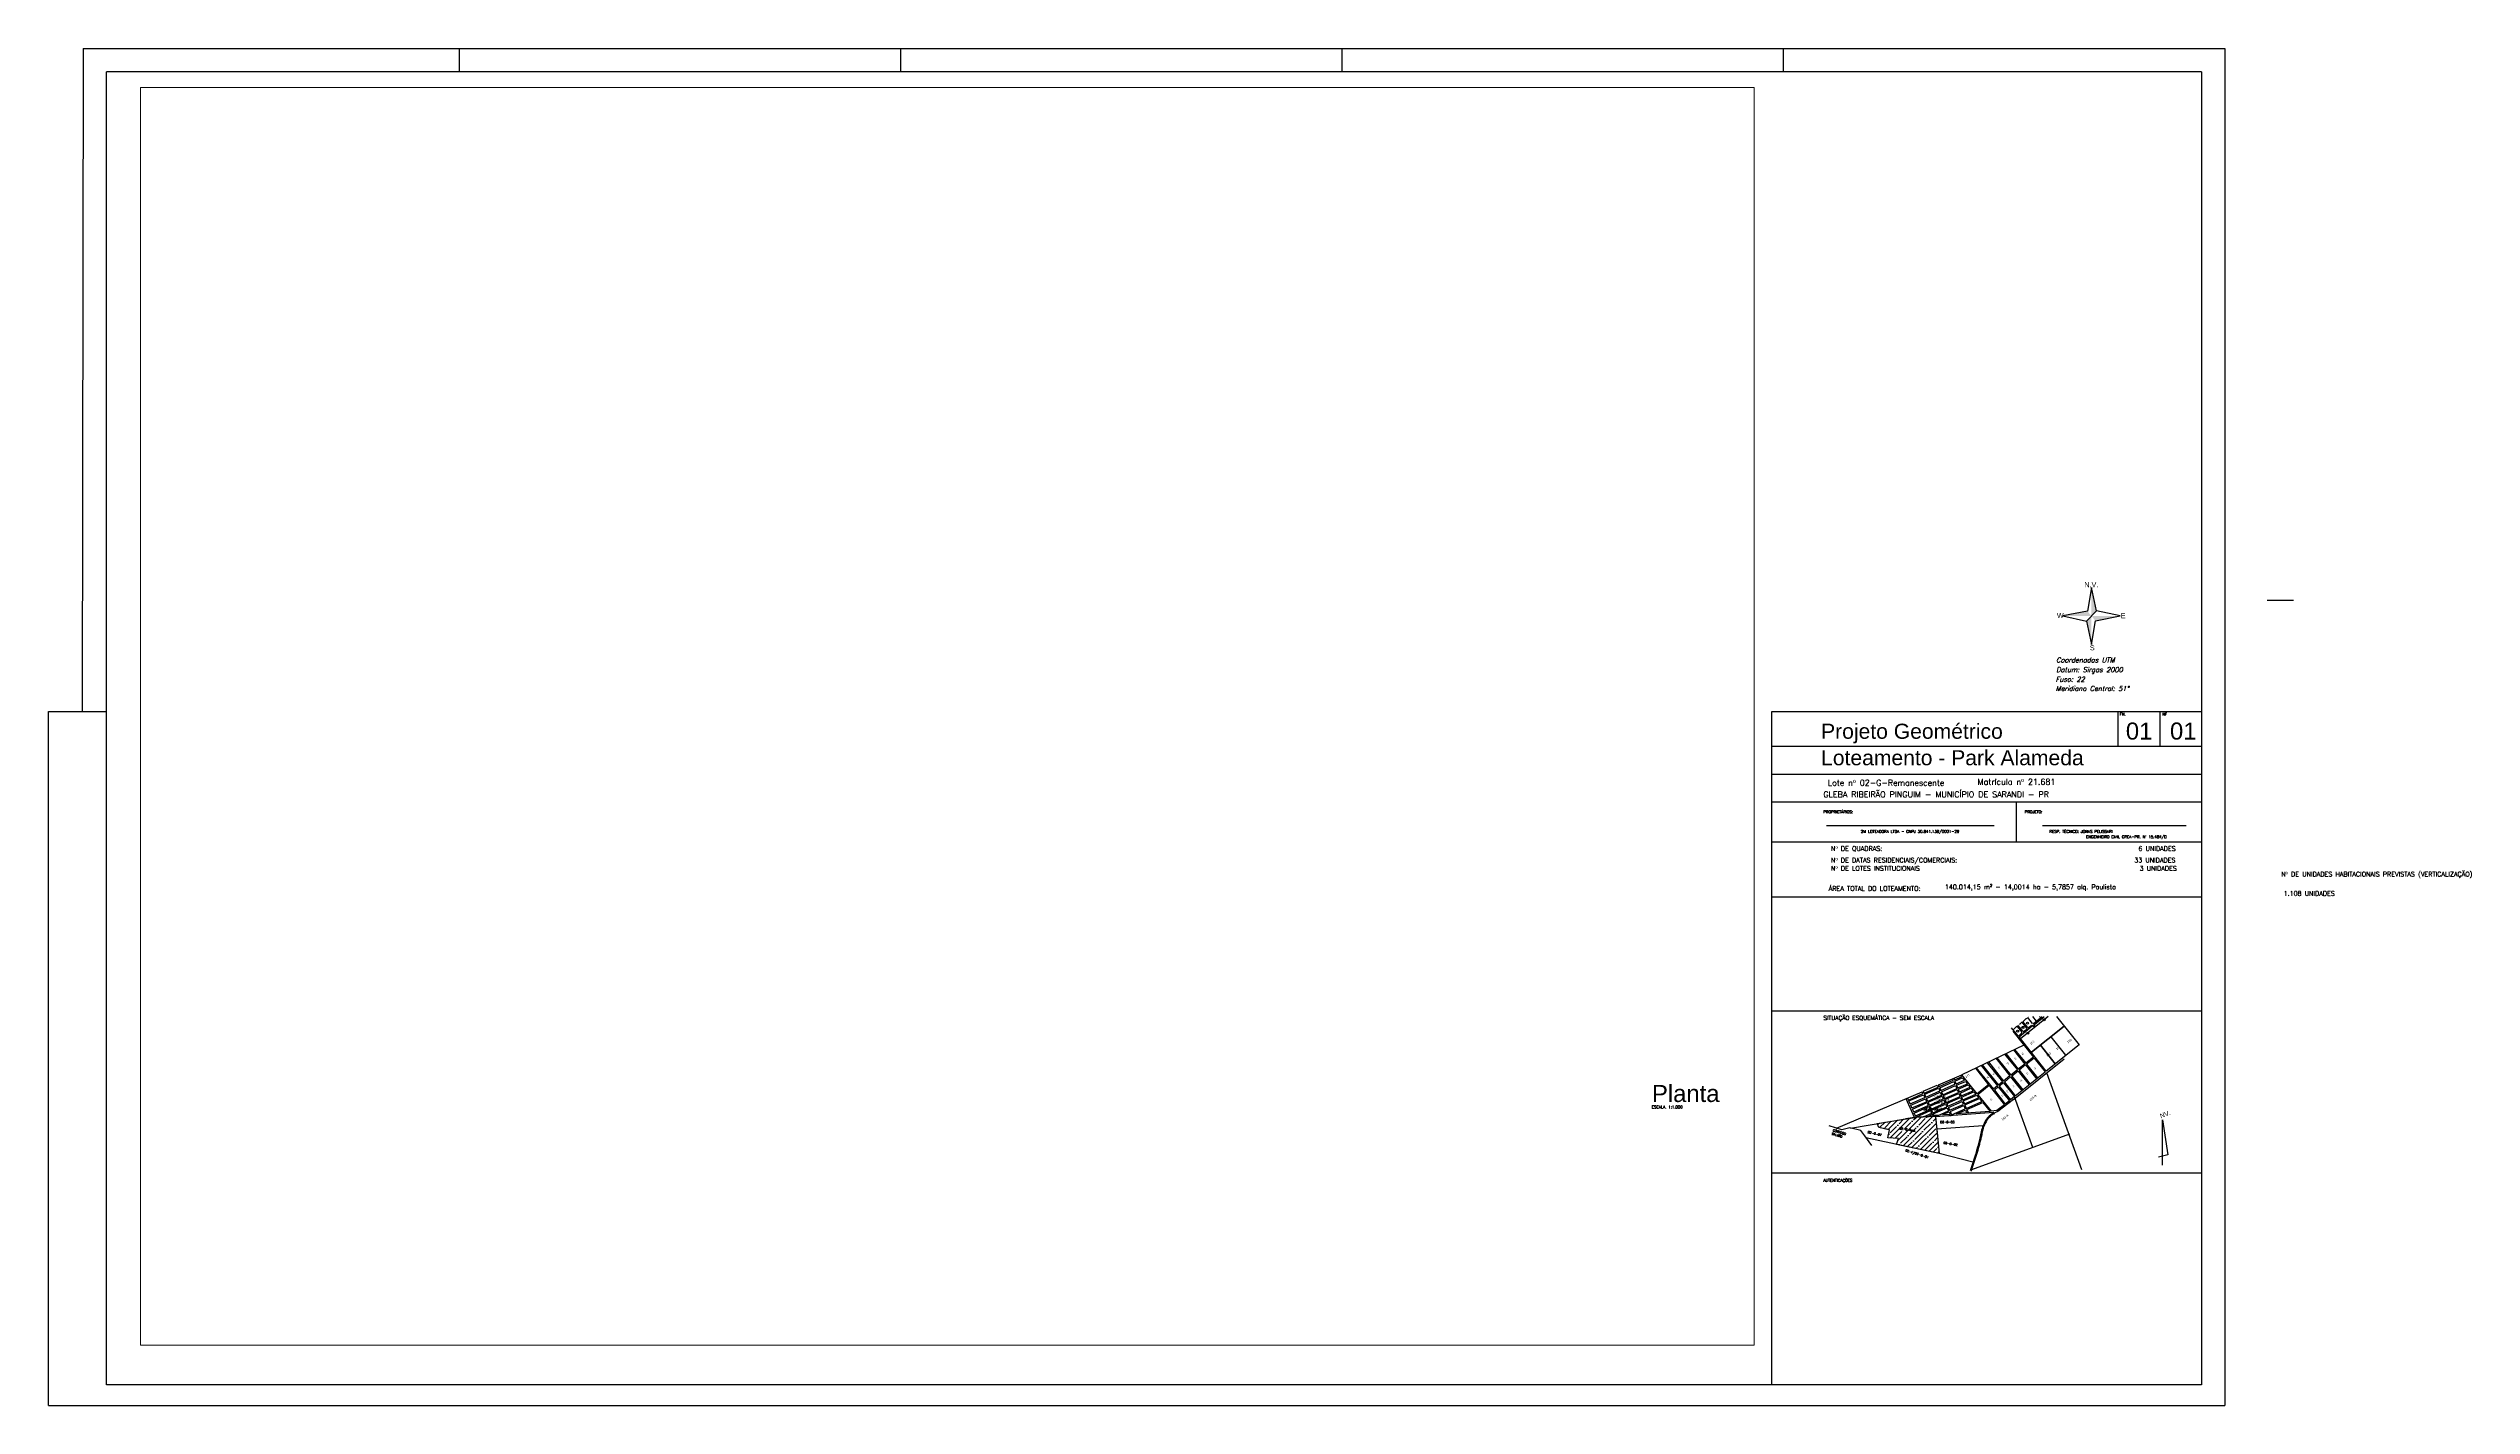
# Paper-space layout 'Layout1' of a CAD drawing. Header units: millimetres. Extents: x 10 to 1054, y 5 to 589.
import ezdxf

# ---------------------------------------------------------------- set-up
doc = ezdxf.new("R2010")
doc.units = ezdxf.units.MM
doc.linetypes.add('DIVIDE2', pattern=[0.625, 0.25, -0.125, 0, -0.125, 0, -0.125])
for name, color, linetype in [('DIM_DATAS', 1, 'Continuous'), ('DIVISAJARDINS', 34, 'DIVIDE2'), ('folha', 7, 'Continuous'), ('G_meiofio', 8, 'Continuous'), ('G_quadra', 4, 'Continuous'), ('G_txareasdatas', 1, 'Continuous'), ('G_Viewport', 1, 'Continuous'), ('Linha predial', 1, 'Continuous'), ('LOTE', 12, 'Continuous'), ('NOME-RUAS', 7, 'Continuous'), ('NUMERO-QUADRA', 251, 'Continuous'), ('TEXTO', 7, 'Continuous')]:
    doc.layers.add(name, color=color, linetype=linetype)
doc.layers.add('DIVISAS', color=1, linetype='Continuous', lineweight=25)
doc.styles.add('ROMANS', font='romans.shx')
doc.styles.add('ROMANT', font='arial.ttf')
doc.styles.get("Standard").update_dxf_attribs({"font": 'arial.ttf'})

psp = doc.layouts.get("Layout1")

# ---------------------------------------------------------------- hatches: boundary and pattern name
at = {"linetype": 'Continuous', "ltscale": 0.5}
h = psp.add_hatch(color=256, dxfattribs=at)
h.paths.add_polyline_path([(889.9, 357), (889.9, 344.7), (889.9, 344.7), (889.9, 344.7), (892, 346.9)])
h.paths.add_polyline_path([(902.2, 344.7), (889.9, 344.7), (889.9, 344.7), (891.6, 342.6)])
h.paths.add_polyline_path([(889.9, 344.7), (887.7, 342.4), (889.9, 332.4)])
h.paths.add_polyline_path([(888.2, 346.7), (877.6, 344.7), (889.9, 344.7), (889.9, 344.7)])
at = {"layer": 'G_txareasdatas'}
h = psp.add_hatch(dxfattribs=at)
h.set_pattern_fill('ANSI35', color=256, scale=0.5, angle=359.993)
h.set_pattern_definition([(44.99297, (6e-11, 3.724), (-2.244788, 2.24534), []), (44.99297, (2.245, 3.7237), (-2.244788, 2.24534), [3.96875, -0.79375, 0, -0.79375])])
h.paths.add_polyline_path([(822.7, 129), (822.8, 129), (822.7, 129.2), (814.7, 128.8), (797.6, 126.1), (798.3, 124.4), (803, 123.4), (802.2, 120), (806.8, 119.7), (806, 117.2), (824.3, 113.2)])
h.paths.add_polyline_path([(806.9, 123.4), (815.6, 122), (815.8, 123.4), (807.2, 124.8)], flags=24)

# ---------------------------------------------------------------- linework, layer by layer
at = {"linetype": 'Continuous', "ltscale": 0.5}
for p, q in [((889.9, 357), (888.2, 346.7)), ((892, 346.9), (889.9, 357)), ((888.2, 346.7), (877.6, 344.7)), ((877.6, 344.7), (887.7, 342.4)), ((892, 346.9), (887.7, 342.4)), ((891.6, 342.6), (902.2, 344.7)), ((902.2, 344.7), (892, 346.9)), ((887.7, 342.4), (889.9, 332.4)), ((889.9, 332.4), (891.6, 342.6))]:
    psp.add_line(p, q, dxfattribs=at)
psp.add_line((976.9, 351.4), (965.5, 351.4))
at = {"layer": 'DIM_DATAS', "color": 7, "linetype": 'Continuous', "ltscale": 3}
for p, q in [((187.3, 579.1), (187.3, 589.1)), ((377.3, 579.1), (377.3, 589.1)), ((567.3, 579.1), (567.3, 589.1)), ((757.3, 579.1), (757.3, 589.1))]:
    psp.add_line(p, q, dxfattribs=at)
at = {"layer": 'DIVISAJARDINS', "ltscale": 0.35}
psp.add_line((863, 172.2), (856.1, 166.5), dxfattribs=at)
at = {"layer": 'DIVISAJARDINS'}
psp.add_line((846.7, 131.4), (841, 138.5), dxfattribs=at)
at = {"layer": 'DIVISAS'}
for p, q in [((786.1, 124.1), (809.9, 128.1)), ((798.3, 124.4), (797.6, 126.1)), ((814.7, 128.8), (809.9, 128.1)), ((822.7, 129.2), (814.7, 128.8)), ((822.7, 129), (824.3, 113.2)), ((824.3, 113.2), (792.8, 120)), ((802.7, 123.4), (798.3, 124.4)), ((802.2, 120), (803, 123.4)), ((806.8, 119.7), (802.2, 120)), ((805.9, 117), (806.8, 119.7))]:
    psp.add_line(p, q, dxfattribs=at)
at = {"layer": 'folha', "color": 1}
for p, q in [((25.1, 303.6), (25.5, 589.1)), ((25.4, 589.1), (947.3, 589.1)), ((947.3, 589.1), (947.3, 4.6)), ((10.4, 4.6), (10.4, 303.6)), ((752.3, 264.6), (937.3, 264.6)), ((752.3, 247.4), (937.5, 247.4)), ((752.3, 223.7), (937.5, 223.7)), ((752.3, 174.6), (937.3, 174.6)), ((752.3, 104.9), (937.3, 104.9)), ((10.4, 4.6), (947.3, 4.6))]:
    psp.add_line(p, q, dxfattribs=at)
at = {"layer": 'folha', "color": 5}
for p, q in [((35.4, 13.6), (35.4, 579.1)), ((937.3, 579.1), (35.4, 579.1)), ((752.3, 303.6), (937.3, 303.6)), ((752.3, 13.6), (752.3, 303.6)), ((752.3, 288.6), (937.3, 288.6)), ((752.3, 276.6), (937.3, 276.6)), ((757.3, 13.6), (35.4, 13.6))]:
    psp.add_line(p, q, dxfattribs=at)
at = {"layer": 'folha', "color": 1, "linetype": 'Continuous'}
psp.add_line((10.4, 303.6), (35.1, 303.6), dxfattribs=at)
at = {"layer": 'folha', "color": 1, "linetype": 'Continuous', "ltscale": 0.5}
for p, q in [((857.5, 264.6), (857.5, 247.4)), ((775.8, 254.5), (848, 254.5)), ((868.8, 254.5), (930.7, 254.5)), ((920.5, 127.7), (922.8, 112.6)), ((922.8, 112.6), (918.8, 111.6))]:
    psp.add_line(p, q, dxfattribs=at)
at = {"layer": 'folha', "color": 3, "linetype": 'Continuous', "ltscale": 0.5}
psp.add_line((920.5, 108.2), (920.5, 127.7), dxfattribs=at)
at = {"layer": 'folha', "color": 5}
for points in [[(937.3, 579.1), (937.3, 303.6)], [(901.3, 303.6), (901.3, 288.6)], [(919.3, 303.6), (919.3, 288.6)], [(937.3, 303.6), (937.3, 13.6)], [(937.3, 13.6), (757.3, 13.6)]]:
    psp.add_lwpolyline(points, dxfattribs=at)
at = {"layer": 'G_meiofio'}
psp.add_lwpolyline([(795.3, 116.6), (792.3, 120.8), (790.6, 123.1), (785.9, 124.2), (782.4, 123.4), (777, 125.1)], dxfattribs=at)
at = {"layer": 'G_quadra'}
psp.add_lwpolyline([(822.7, 129.2), (822.8, 129), (823.3, 123.7), (824.3, 113.2), (805.9, 117), (806.8, 119.7), (802.2, 120), (803, 123.4), (798.3, 124.4), (797.6, 126.1), (814.7, 128.8), (822.7, 129.2)], dxfattribs=at)
at = {"layer": 'Linha predial'}
for p, q in [((858.2, 164), (855.4, 167.3)), ((860, 165.4), (857.9, 168)), ((860, 165.4), (857.9, 168)), ((860.4, 165.8), (858.3, 168.3)), ((858.7, 163.4), (864.4, 168.1)), ((871.2, 172.2), (859.4, 162.5)), ((862.1, 167.2), (860, 169.7)), ((862.5, 167.5), (860.4, 170.1)), ((864.5, 169.2), (862.5, 171.8)), ((862.9, 167.5), (864.1, 168.5)), ((866.2, 170.2), (864.6, 172.2)), ((865.3, 167.4), (864.8, 168)), ((864.9, 169.2), (868.6, 172.2)), ((865.8, 167.7), (865.2, 168.4)), ((865.3, 168.8), (869.5, 172.2)), ((867.9, 171.7), (867.5, 172.2)), ((874.8, 172.2), (884.6, 160)), ((860.8, 159.9), (834.1, 147.1)), ((856, 165.9), (864.9, 154.7)), ((856.3, 157.8), (861.2, 151.7)), ((856.3, 157.8), (861.2, 151.7)), ((856.8, 158), (861.6, 152.1)), ((856.8, 158), (861.6, 152.1)), ((858.6, 163.9), (859.9, 165.1)), ((870.4, 148.7), (858.7, 163.4)), ((860.7, 165.7), (862, 166.8)), ((884.6, 160), (870.4, 148.7)), ((824, 142.8), (834.1, 147.1)), ((830.9, 144.9), (834, 146.2)), ((833.5, 146.8), (834, 146.2)), ((840.7, 138.9), (834.1, 147.1)), ((839.9, 149.9), (845.5, 142.8)), ((840.3, 150.1), (847.7, 140.9)), ((842.4, 151.1), (849.5, 142.3)), ((842.9, 151.4), (849.9, 142.6)), ((845, 152.3), (851.6, 144)), ((845.5, 152.6), (852, 144.4)), ((848.7, 154.2), (854.8, 146.6)), ((849.2, 154.4), (855.2, 146.9)), ((849.2, 154.4), (855.2, 146.9)), ((854.8, 146.6), (852, 144.4)), ((854.8, 146.6), (852, 144.4)), ((855.1, 146.2), (852.4, 143.9)), ((855.1, 146.2), (852.4, 143.9)), ((852.5, 156), (858, 149.2)), ((852.5, 156), (858, 149.2)), ((853, 156.2), (858.4, 149.5)), ((853, 156.2), (858.4, 149.5)), ((855.1, 146.2), (859.9, 140.2)), ((855.1, 146.2), (859.9, 140.2)), ((858, 149.2), (855.2, 146.9)), ((858, 149.2), (855.2, 146.9)), ((858.3, 148.7), (855.6, 146.5)), ((855.6, 146.5), (860.3, 140.6)), ((855.6, 146.5), (860.3, 140.6)), ((856.3, 136.5), (878.2, 154)), ((857.1, 138), (870, 148.3)), ((858.3, 148.7), (863.1, 142.8)), ((858.3, 148.7), (863.1, 142.8)), ((861.2, 151.7), (858.4, 149.5)), ((861.2, 151.7), (858.4, 149.5)), ((861.5, 151.3), (858.7, 149.1)), ((861.5, 151.3), (858.7, 149.1)), ((858.7, 149.1), (863.5, 143.1)), ((858.7, 149.1), (863.5, 143.1)), ((861.5, 151.3), (866.3, 145.4)), ((861.5, 151.3), (866.3, 145.4)), ((864.9, 154.7), (861.6, 152.1)), ((864.9, 154.7), (861.6, 152.1)), ((865.2, 154.3), (861.9, 151.6)), ((865.2, 154.3), (861.9, 151.6)), ((861.9, 151.6), (866.7, 145.7)), ((861.9, 151.6), (866.7, 145.7)), ((865.2, 154.3), (870, 148.4)), ((870.5, 148), (885.6, 106.3)), ((780.2, 124.1), (817, 139.8)), ((813.7, 128.7), (810.1, 136.7)), ((811.1, 136.2), (810.7, 137.1)), ((811.1, 136.2), (817.3, 139)), ((811.3, 135.8), (817.6, 138.5)), ((811.8, 134.6), (811.3, 135.8)), ((811.8, 134.6), (818.1, 137.3)), ((812.1, 134), (818.4, 136.7)), ((817, 139.8), (817.3, 139)), ((817.5, 140), (823.5, 142.6)), ((817.9, 139.2), (817.5, 140)), ((817.6, 138.5), (818.1, 137.3)), ((817.9, 139.2), (823.9, 141.8)), ((818.1, 138.7), (824.1, 141.3)), ((818.6, 137.5), (818.1, 138.7)), ((818.4, 136.7), (818.9, 135.5)), ((818.6, 137.5), (824.6, 140.1)), ((818.9, 136.9), (824.8, 139.6)), ((819.4, 135.7), (818.9, 136.9)), ((819.4, 135.7), (825.4, 138.3)), ((819.6, 135.3), (825.6, 137.9)), ((820.1, 134), (826.1, 136.7)), ((820.1, 134), (824, 135.7)), ((820.3, 133.6), (826.3, 136.2)), ((823.5, 142.6), (823.9, 141.8)), ((824, 142.8), (824.3, 142)), ((824.1, 141.3), (824.6, 140.1)), ((824.3, 142), (830.4, 144.7)), ((824.6, 141.5), (830.6, 144.2)), ((824.6, 141.5), (825.1, 140.3)), ((824.8, 139.6), (825.4, 138.3)), ((825.1, 140.3), (831.1, 143)), ((825.3, 139.8), (831.4, 142.4)), ((825.3, 139.8), (825.9, 138.5)), ((825.6, 137.9), (826.1, 136.7)), ((825.9, 138.5), (831.9, 141.2)), ((826.1, 138.1), (832.1, 140.7)), ((826.1, 138.1), (826.6, 136.9)), ((826.3, 136.2), (826.9, 135)), ((826.3, 136.2), (826.9, 135)), ((826.6, 136.9), (832.6, 139.5)), ((826.8, 136.4), (832.8, 139)), ((826.8, 136.4), (827.3, 135.2)), ((827.3, 135.2), (833.3, 137.8)), ((827.6, 134.7), (833.5, 137.3)), ((828.1, 133.5), (834, 136.1)), ((830.1, 145.4), (830.4, 144.7)), ((830.6, 145.6), (830.9, 144.9)), ((830.6, 144.2), (831.1, 143)), ((831.1, 144.4), (834.3, 145.8)), ((831.1, 144.4), (831.6, 143.2)), ((831.4, 142.4), (831.9, 141.2)), ((831.6, 143.2), (835.2, 144.7)), ((831.8, 142.6), (835.6, 144.2)), ((831.8, 142.6), (832.4, 141.4)), ((832.1, 140.7), (832.6, 139.5)), ((832.4, 141.4), (836.5, 143.2)), ((832.5, 140.9), (836.8, 142.8)), ((832.5, 140.9), (833.1, 139.7)), ((832.8, 139), (833.3, 137.8)), ((833.1, 139.7), (837.7, 141.7)), ((833.3, 139.2), (838, 141.3)), ((833.3, 139.2), (833.8, 138)), ((833.5, 137.3), (834, 136.1)), ((833.8, 138), (838.9, 140.2)), ((834, 137.5), (839.2, 139.8)), ((834, 137.5), (834.5, 136.3)), ((834.3, 145.8), (835.2, 144.7)), ((834.5, 136.3), (840.1, 138.7)), ((834.7, 135.8), (840.5, 138.3)), ((834.7, 135.8), (835.2, 134.6)), ((835.2, 134.6), (841.3, 137.2)), ((835.4, 134.1), (841.7, 136.8)), ((835.6, 144.2), (836.5, 143.2)), ((836.8, 142.8), (837.7, 141.7)), ((838, 141.3), (838.9, 140.2)), ((839.2, 139.8), (840.1, 138.7)), ((840.5, 138.3), (841.3, 137.2)), ((845.5, 142.8), (840.7, 138.9)), ((845.9, 142.4), (841, 138.5)), ((841, 138.5), (846.7, 131.4)), ((841.7, 136.8), (842.7, 135.6)), ((845.9, 142.4), (852.4, 134.2)), ((845.9, 142.4), (852.4, 134.2)), ((849.5, 142.3), (847.7, 140.9)), ((849.5, 142.3), (847.7, 140.9)), ((849.8, 141.9), (848.1, 140.5)), ((849.8, 141.9), (848.1, 140.5)), ((848.1, 140.5), (852.8, 134.5)), ((848.1, 140.5), (852.8, 134.5)), ((856.3, 136.5), (849.6, 131.3)), ((849.8, 141.9), (854.6, 135.9)), ((849.8, 141.9), (854.6, 135.9)), ((851.6, 144), (849.9, 142.6)), ((851.6, 144), (849.9, 142.6)), ((852, 143.6), (850.2, 142.2)), ((850.2, 142.2), (855, 136.3)), ((850.2, 142.2), (855, 136.3)), ((852, 143.6), (856.7, 137.7)), ((852, 143.6), (856.7, 137.7)), ((852.4, 143.9), (857.1, 138)), ((852.4, 143.9), (857.1, 138)), ((854.6, 135.9), (852.8, 134.5)), ((854.6, 135.9), (852.8, 134.5)), ((856.7, 137.7), (855, 136.3)), ((856.7, 137.7), (855, 136.3)), ((864.6, 115.8), (856.8, 137.6)), ((812.6, 132.8), (812.1, 134)), ((812.6, 132.8), (818.9, 135.5)), ((812.8, 132.3), (819.1, 135.1)), ((813.4, 131.1), (812.8, 132.3)), ((813.4, 131.1), (813.3, 131.3)), ((813.4, 131.1), (819.6, 133.8)), ((813.6, 130.6), (819.9, 133.4)), ((814.1, 129.4), (813.6, 130.6)), ((814.1, 129.4), (820.4, 132.1)), ((814.3, 128.9), (820.6, 131.7)), ((814.4, 128.8), (814.3, 128.9)), ((821.1, 130.4), (817.7, 129)), ((819.1, 135.1), (819.6, 133.8)), ((821.4, 130), (819.2, 129)), ((820.1, 134), (819.6, 135.3)), ((819.6, 134), (819.6, 133.8)), ((819.9, 133.4), (820.4, 132.1)), ((820.1, 134.2), (820.1, 134)), ((820.9, 132.3), (820.3, 133.6)), ((820.6, 131.7), (821.1, 130.4)), ((820.9, 132.3), (826.9, 135)), ((821.1, 131.9), (827.1, 134.5)), ((821.1, 131.9), (821.6, 130.7)), ((821.4, 130), (821.7, 129.2)), ((821.6, 130.7), (827.6, 133.3)), ((821.8, 130.2), (827.8, 132.8)), ((821.8, 130.2), (822.1, 129.5)), ((823.9, 129.6), (822.1, 129.5)), ((847.8, 130.8), (822.6, 129)), ((823.9, 129.6), (828.3, 131.6)), ((826.4, 130.2), (825.9, 130)), ((829, 130), (826, 129.8)), ((826.4, 130.2), (828.6, 131.1)), ((827.1, 134.5), (827.6, 133.3)), ((827.6, 134.7), (828.1, 133.5)), ((827.8, 132.8), (828.3, 131.6)), ((828.3, 133), (834.2, 135.6)), ((828.3, 133), (828.8, 131.8)), ((828.6, 131.1), (829, 130)), ((828.8, 131.8), (834.7, 134.3)), ((828.8, 129.5), (829.2, 129.6)), ((829, 131.3), (834.9, 133.9)), ((829, 131.3), (829.7, 129.9)), ((829.2, 129.6), (829.3, 129.5)), ((829.7, 129.9), (835.5, 132.4)), ((829.8, 129.5), (829.9, 129.4)), ((831.7, 130.2), (835.7, 131.9)), ((846.3, 131.2), (831.7, 130.2)), ((834.2, 135.6), (834.7, 134.4)), ((834.9, 133.9), (835.5, 132.4)), ((835.4, 134.1), (836, 132.6)), ((835.7, 131.9), (836.3, 130.5)), ((836, 132.6), (842.7, 135.6)), ((836.2, 132.1), (843.1, 135.1)), ((836.2, 132.1), (836.9, 130.5)), ((843.1, 135.1), (846.3, 131.2)), ((849.2, 131.7), (846.7, 131.4)), ((849.6, 131.3), (848.6, 130.9)), ((852.4, 134.2), (849.2, 131.7)), ((852.4, 134.2), (849.2, 131.7)), ((843.3, 125.1), (823.3, 123.7)), ((880.4, 121.5), (838.3, 106.2)), ((838.8, 109.5), (824.3, 113.2))]:
    psp.add_line(p, q, dxfattribs=at)
for centre, radius, start, end in [((861.9, 167), 0.267, 309.503, 39.503), ((862.7, 167.7), 0.267, 219.503, 309.503), ((864.6, 167.9), 0.267, 39.503, 129.503), ((864.8, 169.4), 0.267, 219.503, 309.503), ((865.4, 168.6), 0.267, 129.503, 219.503), ((858.4, 164.1), 0.267, 219.1214, 309.503), ((859.7, 165.3), 0.267, 309.503, 39.503), ((860.6, 165.9), 0.267, 219.503, 309.503), ((826, 129.9), 0.0836, 120.9643, 263.6559)]:
    psp.add_arc(centre, radius, start, end, dxfattribs=at)
for points, knots in [([(847.8, 130.8), (846.9, 130.2), (845, 128.7), (842.8, 124.8), (841.4, 116.8), (839.2, 110.4), (837.7, 105.7)], [4.916945, 4.916945, 4.916945, 4.916945, 78.318987, 170.99817, 296.68229, 631.893918, 631.893918, 631.893918, 631.893918]), ([(848.6, 130.9), (847.8, 130.3), (847.4, 130), (846.6, 129.4), (846.3, 129.1), (845.9, 128.7), (845.8, 128.6), (845.6, 128.4), (845.5, 128.3), (845.3, 128.1), (845.3, 128), (845, 127.7), (844.9, 127.4), (844.4, 126.7), (844.1, 126.1), (843.7, 125.2), (843.7, 125), (843.5, 124.6), (843.4, 124.4), (843.2, 123.8), (843.1, 123.3), (842.8, 122.2), (842.7, 121.4), (842.4, 120.3), (842.4, 120), (842.2, 119.5), (842.2, 119.2), (841.9, 118.3), (841.8, 117.7), (841.3, 115.9), (841, 114.8), (840, 111.3), (839.2, 109), (838.3, 106.4), (838.2, 106), (838.1, 105.6)], [1.178148, 1.178148, 1.178148, 1.178148, 34.225363, 34.225363, 68.450725, 68.450725, 77.203238, 77.203238, 86.681322, 86.681322, 96.159406, 96.159406, 115.115573, 115.115573, 161.399888, 161.399888, 176.957122, 176.957122, 192.514355, 192.514355, 223.628823, 223.628823, 276.750406, 276.750406, 297.214764, 297.214764, 317.679121, 317.679121, 358.607836, 358.607836, 440.465266, 440.465266, 604.180125, 604.180125, 631.893918, 631.893918, 631.893918, 631.893918])]:
    psp.add_open_spline(points, degree=3, knots=knots, dxfattribs=at)
at = {"layer": 'LOTE', "lineweight": 35}
psp.add_line((878.1, 168), (864.1, 156.8), dxfattribs=at)
psp.add_lwpolyline([(874.3, 151.8), (867.9, 159.8)], dxfattribs=at)
at = {"layer": 'NOME-RUAS'}
psp.add_lwpolyline([(878.9, 155.5), (872.5, 163.5)], dxfattribs=at)
at = {"layer": 'NUMERO-QUADRA'}
for centre in [(860.4, 167.5), (862.4, 169.3), (869.5, 170.8), (858.1, 165.9), (862.5, 165)]:
    psp.add_circle(centre, 0.445, dxfattribs=at)

# ---------------------------------------------------------------- texts
at = {"linetype": 'Continuous'}
for s, p in [('N.V.', (886.8, 357.1)), ('W', (875, 343.8)), ('E', (902.5, 343.7)), ('S', (889.2, 329.9))]:
    psp.add_text(s, height=2.23, dxfattribs=at).set_placement(p)
at = {"linetype": 'Continuous', "char_height": 2.097, "width": 294.414, "attachment_point": 1}
for s, insert in [('{\\Fitalict|c0;Coordenadas UTM}', (874.7, 326.8)), ('{\\Fitalict|c0;Fuso: 22}', (874.5, 318.5)), ('{\\Fitalict|c0;Meridiano Central: 51°}', (874.5, 314.5)), ('{\\Fitalict|c0;Datum: Sirgas 2000}', (874.7, 322.6))]:
    psp.add_mtext(s, dxfattribs=dict(at, insert=insert))
at = {"layer": 'folha', "color": 1, "linetype": 'Continuous', "style": 'ROMANS'}
for s, p in [('FN.', (902.1, 301.8)), ('NF', (920.4, 301.8)), ('PROPRIETÁRIOS:', (774.5, 259.7)), ('PROJETO:', (861.2, 259.7)), ('2M LOTEADORA LTDA - CNPJ 30.841.139/0001-29', (790.6, 251.3)), ('RESP. TÈCNICO: JONAS PELISSARI', (871.8, 251.3)), ('ENGENHEIRO CIVIL CREA-PR. Nº 15.484/D', (887.6, 249)), ('ESCALA. 1:1.000', (700.6, 132.6)), ('AUTENTICAÇÕES', (774.5, 101))]:
    psp.add_text(s, height=1.2, dxfattribs=at).set_placement(p)
at = {"layer": 'folha', "color": 3, "linetype": 'Continuous', "style": 'ROMANS'}
for s, height, p in [('GLEBA RIBEIRÃO PINGUIM - MUNICÍPIO DE SARANDI - PR', 2.5, (774.5, 266.6)), ('Nº DE QUADRAS:', 2, (777.8, 243.5)), ('Nº DE DATAS RESIDENCIAIS/COMERCIAIS:', 2, (777.8, 238.5)), ('33 UNIDADES', 2, (908.3, 238.5)), ('6 UNIDADES', 2, (910.1, 243.5)), ('Nº DE LOTES INSTITUCIONAIS', 2, (777.8, 235)), ('3 UNIDADES', 2, (910.6, 235)), ('Nº DE UNIDADES HABITACIONAIS PREVISTAS (VERTICALIZAÇÃO)', 2, (971.6, 232.5)), ('ÁREA TOTAL DO LOTEAMENTO:', 2, (776.8, 226.3)), ('1.108 UNIDADES', 2, (972.6, 224.2)), ('SITUAÇÃO ESQUEMÁTICA - SEM ESCALA', 1.8, (774.5, 170.7))]:
    psp.add_text(s, height=height, dxfattribs=at).set_placement(p)
at = {"layer": 'folha', "color": 3}
psp.add_text('NV.', height=2, rotation=21.4407, dxfattribs=at).set_placement((919.8, 128.3))
at = {"layer": 'folha', "color": 3, "linetype": 'Continuous', "attachment_point": 1, "style": 'ROMANS'}
for s, insert, char_height in [('Lote nº 02-G-Remanescente', (776.4, 274.1), 2.5), ('Matrícula nº 21.681', (840.9, 274.5), 2.5), ('140.014,15 m² - 14,0014 ha - 5,7857 alq. Paulista', (826.8, 229), 2)]:
    psp.add_mtext(s, dxfattribs=dict(at, insert=insert, char_height=char_height))
at = {"layer": 'Linha predial', "style": 'ROMANT'}
psp.add_text('RUA J', height=0.356, rotation=308.5003, dxfattribs=at).set_placement((858.7, 167))
at = {"layer": 'NOME-RUAS', "style": 'ROMANT'}
for s, height, rotation, p in [('RUA I', 0.356, 308.5003, (860.9, 168.7)), ('RUA H', 0.356, 308.5003, (862.9, 170.4)), ('RUA L', 0.356, 218.5003, (862.1, 166.7)), ('163', 0.934, 38.5494, (863.8, 159.9)), ('162', 0.934, 38.5494, (870.9, 154.8)), ('161', 0.934, 38.5494, (875, 157.6)), ('160', 0.934, 38.5494, (879.8, 160.6)), ('2-H', 0.849, 38.5494, (835.9, 145.7)), ('RUA       PIAUÍ', 0.311, 308.5494, (854.3, 147.5)), ('RUA       DAS       TORRES', 0.311, 38.5494, (855.8, 146.9)), ('RUA       FORTALEZA', 0.311, 308.5494, (857.5, 150)), ('RUA       CAMPO BELO', 0.311, 308.5494, (860.6, 152.7)), ('RUA   NOSSA SENHORA APARECIDA', 0.311, 308.5494, (838.4, 140.9)), ('TRAV.   DAS       TORRES', 0.311, 38.5494, (841.2, 138.8)), ('RUA       ASSAÍ', 0.311, 308.5494, (846.7, 141.5)), ('RUA       MONTE ALTO', 0.311, 308.5494, (848.9, 143.2)), ('RUA       PORTO SEGURO', 0.311, 308.5494, (851.1, 144.9)), ('193-B', 0.934, 38.5494, (863.6, 135.7)), ('193-A', 0.934, 38.5494, (851.6, 127.3))]:
    psp.add_text(s, height=height, rotation=rotation, dxfattribs=at).set_placement(p)
at = {"layer": 'NOME-RUAS', "char_height": 0.934, "attachment_point": 1, "style": 'ROMANT'}
for s, insert, width, rotation in [('Conjunto Residencial José Richa', (821.9, 138.5), 7.086, 359.9651), ('{\\Fromanc|c0;02-G-05-A}', (817.6, 132.8), 7.086, 359.9651), ('{\\Fromanc|c0;02-G-03}', (824.8, 127.2), 7.086, 359.9651), ('{\\Fromanc|c0;CÓRREGO SALMÃO}', (778.7, 123.7), 7.086, 342.6324), ('{\\Fromanc|c0;02-G-07}', (793.7, 122.9), 7.086, 347.311), ('{\\Fromanc|c0;02-G Rem.}', (807.3, 124.5), 8.547, 350.5518), ('{\\Fromanc|c0;02-F/02-G-01}', (810, 115), 7.086, 342.6324), ('{\\Fromanc|c0;02-G-02}', (826.3, 118.3), 7.086, 350.5518)]:
    psp.add_mtext(s, dxfattribs=dict(at, insert=insert, width=width, rotation=rotation))
at = {"layer": 'NUMERO-QUADRA', "style": 'ROMANT'}
for s, height, rotation, p in [('13', 0.423, 218.5003, (860.6, 167.9)), ('12', 0.423, 218.5003, (862.6, 169.7)), ('10', 0.423, 218.5003, (869.7, 171.2)), ('14', 0.423, 218.5003, (858.3, 166.2)), ('02', 0.667, 308.7027, (859.7, 156.4)), ('11', 0.423, 218.5003, (862.6, 165.3)), ('12', 0.667, 308.7027, (844.7, 146.2)), ('12', 0.667, 308.7027, (844.7, 146.2)), ('10', 0.667, 308.7027, (847, 147.7)), ('10', 0.667, 308.7027, (847, 147.7)), ('08', 0.667, 308.7027, (849.5, 150.3)), ('06', 0.667, 308.7027, (853.3, 152.1)), ('04', 0.667, 308.7027, (856.5, 154.2)), ('03', 0.667, 308.7027, (861.7, 147.7)), ('03', 0.667, 308.7027, (861.7, 147.7)), ('01', 0.667, 308.7027, (865, 150.1)), ('13', 0.667, 308.7027, (846.1, 136.7)), ('13', 0.667, 308.7027, (846.1, 136.7)), ('11', 0.667, 308.7027, (851, 138.3)), ('11', 0.667, 308.7027, (851, 138.3)), ('09', 0.667, 308.7027, (853.1, 140.1)), ('09', 0.667, 308.7027, (853.1, 140.1)), ('07', 0.667, 308.7027, (855.8, 142.2)), ('07', 0.667, 308.7027, (855.8, 142.2)), ('05', 0.667, 308.7027, (859, 144.8)), ('05', 0.667, 308.7027, (859, 144.8))]:
    psp.add_text(s, height=height, rotation=rotation, dxfattribs=at).set_placement(p)
at = {"layer": 'NUMERO-QUADRA', "lineweight": 211, "style": 'ROMANT'}
for s, p in [('02', (859.7, 156.4)), ('08', (849.5, 150.3)), ('06', (853.3, 152.1)), ('04', (856.5, 154.2)), ('01', (865, 150.1))]:
    psp.add_text(s, height=0.667, rotation=308.7027, dxfattribs=at).set_placement(p)
at = {"layer": 'TEXTO', "linetype": 'Continuous', "attachment_point": 1}
for s, insert, char_height in [('Projeto Geométrico', (773.5, 298.3), 6.5), ('01', (904.7, 298.8), 7.34), ('01', (923.7, 298.8), 7.34), ('Loteamento - Park Alameda', (773.5, 286.9), 6.5), ('Planta', (700.7, 142.7), 7.34)]:
    psp.add_mtext(s, dxfattribs=dict(at, insert=insert, char_height=char_height))

# ---------------------------------------------------------------- viewports
at = {"layer": 'G_Viewport'}
psp.add_viewport(center=(397.4, 301.5), size=(694.7, 541.758), view_center_point=(409715.2, 7403558.6), view_height=541.78, dxfattribs=at)

doc.saveas('drawing.dxf')
